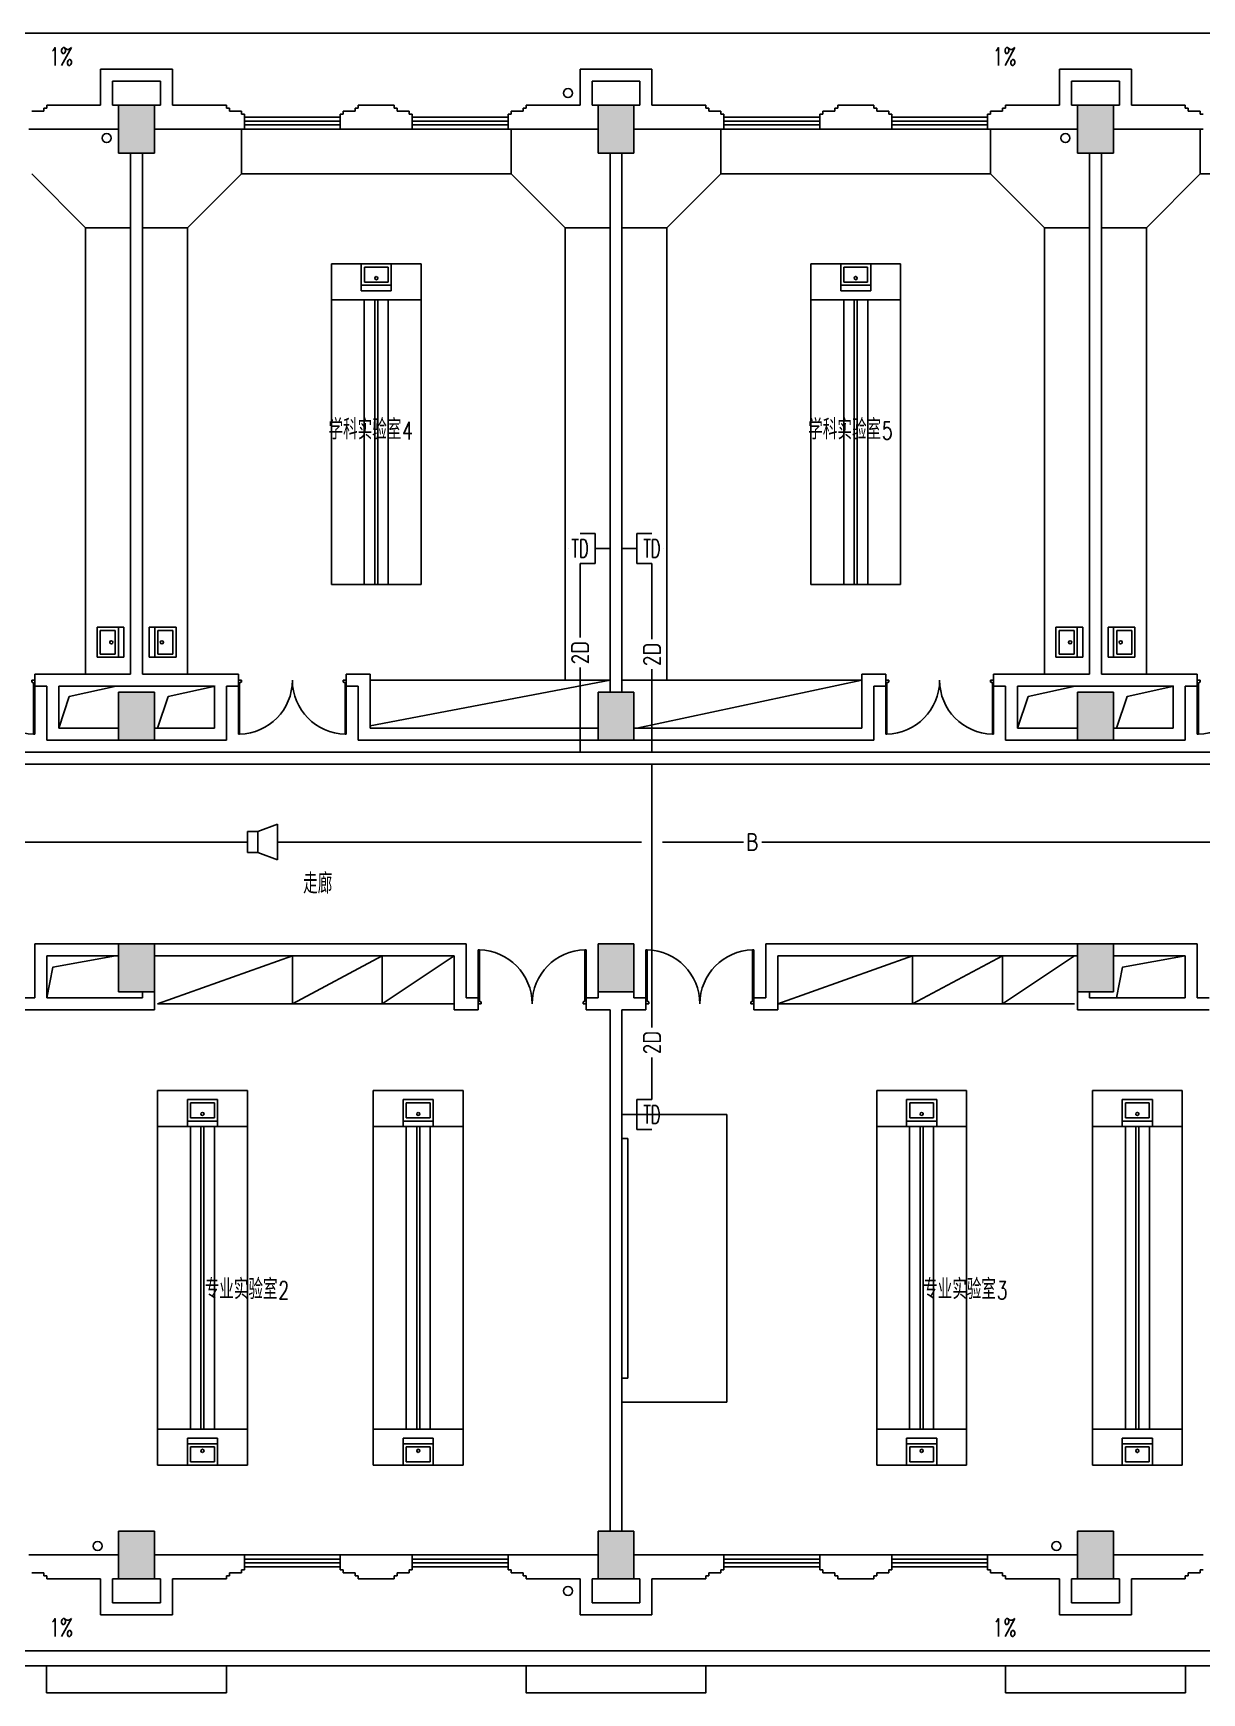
# Model space of a CAD drawing. Extents: x 190999 to 834799, y -200814 to 215286.
# Drawn here: x 361987 to 381487, y -68145 to -40444 of the extents above; entities that cross this region are included whole.
import ezdxf
from ezdxf.enums import TextEntityAlignment as Align

# ---------------------------------------------------------------- set-up
doc = ezdxf.new("R2010")
doc.units = 0
doc.header["$LTSCALE"] = 1000
doc.header["$MEASUREMENT"] = 0
for name, color, linetype in [('00-EQUIP', 3, 'Continuous'), ('00-SIG_TEXT', 7, 'Continuous'), ('00-WIRE-4', 6, 'Continuous'), ('A-墙线', 2, 'Continuous'), ('A-外包装修', 250, 'Continuous'), ('A-外窗', 145, 'Continuous'), ('A-家具', 250, 'Continuous'), ('A-门', 167, 'Continuous'), ('COLUMN', 2, 'Continuous'), ('PUB_HATCH', 250, 'Continuous'), ('PUB_TEXT', 7, 'Continuous'), ('屋面排水', 7, 'Continuous'), ('房间名称', 7, 'Continuous'), ('桥架', 1, 'Continuous'), ('洞口线', 177, 'Continuous'), ('雨水管', 3, 'Continuous'), ('雨水管口', 1, 'Continuous')]:
    doc.layers.add(name, color=color, linetype=linetype)
doc.styles.add('-GBCBIGGBENOR', font='GBENOR.shx', dxfattribs={"bigfont": 'GBCBIG.shx'})
doc.styles.add('_COMPLEX', font='COMPLEX.shx', dxfattribs={"width": 0.5})
doc.styles.add('_TCH_DIM', font='SIMPLEX', dxfattribs={"bigfont": 'GBCBIG'})
doc.styles.get("Standard").update_dxf_attribs({"font": 'simhei.ttf'})
doc.styles.add('zz-1', font='arial.ttf', dxfattribs={"width": 0.8})

# ---------------------------------------------------------------- blocks, each defined once
blk = doc.blocks.new('m1800')
at = {"layer": 'A-墙线'}
for p, q in [((-900, -100), (-900, 100)), ((900, -100), (900, 100))]:
    blk.add_line(p, q, dxfattribs=at)
at = {"layer": 'A-门'}
for p, q in [((-900, 900), (-900, 0)), ((-900, 900), (-880, 900)), ((-880, 900), (-880, 50)), ((880, 900), (880, 50)), ((900, 900), (880, 900)), ((900, 900), (900, 0)), ((-900, 50), (-870, 50)), ((-900, 0), (-850, 0)), ((-870, 50), (-870, 30)), ((-870, 30), (-850, 30)), ((-850, 30), (-850, 0)), ((850, 30), (850, 0)), ((870, 30), (850, 30)), ((900, 0), (850, 0)), ((870, 50), (870, 30)), ((900, 50), (870, 50))]:
    blk.add_line(p, q, dxfattribs=at)
for centre, start, end in [((-900, 0), 0, 88.7267), ((900, 0), 91.2733, 180)]:
    blk.add_arc(centre, 900, start, end, dxfattribs=at)
blk = doc.blocks.new('$plan$00001609')
at = {"linetype": 'Continuous'}
for p, q in [((0, -251), (0, 251)), ((0, 251), (450, 251)), ((93, -251), (93, 251)), ((146, -199), (146, 199)), ((146, 199), (397, 199)), ((397, 199), (397, -199)), ((450, 251), (450, -251)), ((0, -251), (450, -251)), ((146, -199), (397, -199))]:
    blk.add_line(p, q, dxfattribs=at)
blk.add_line((238, 2), (238, 0))
blk.add_arc((212, 0), 26, 4.716, 0, dxfattribs=at)
at = {"style": 'zz-1'}
for tag in ['YSIZE', 'XSIZE']:
    blk.add_attdef(tag, (0, 0), '', height=0.5, dxfattribs=at)
blk = doc.blocks.new('_LINKPT1')
at = {"color": 0}
blk.add_line((0, 0), (0, 0), dxfattribs=at)
blk = doc.blocks.new('IO37IMB6')
for p, q in [((-0.5, 0.499), (-0.5, 0.999)), ((0.5, 0.999), (0.5, 0.499)), ((0.5, 0.499), (-0.5, 0.499)), ((0, 0.5), (0, 0))]:
    blk.add_line(p, q)
at = {"xscale": 0.002, "yscale": 0.002, "zscale": 0.002}
for p in [(0, 1.384), (-0.5, 0.499), (0, 0), (0.5, 0.499)]:
    blk.add_blockref('_LINKPT1', p, dxfattribs=at)
at = {"style": '_COMPLEX', "width": 0.6, "flags": 8}
blk.add_attdef('$TEXT$', text='', height=0.6, dxfattribs=at).set_placement((0, 1), align=Align.MIDDLE_CENTER)
at = {"flags": 9}
blk.add_attdef('A', (0, 0), '', height=0.00002, dxfattribs=at)
blk = doc.blocks.new('OS28WV87')
for p, q in [((0.35, 0.35), (1, 0.6)), ((1, 0.6), (1, -0.6)), ((0, 0.35), (0, -0.35)), ((0, 0.35), (0.35, 0.35)), ((0.35, 0.35), (0.35, -0.35)), ((0.35, -0.35), (0, -0.35)), ((1, -0.6), (0.35, -0.35))]:
    blk.add_line(p, q)
at = {"xscale": 0.002, "yscale": 0.002, "zscale": 0.002}
for p in [(0, 0), (0.175, 0.35), (1, 0), (0.175, -0.35)]:
    blk.add_blockref('_LINKPT1', p, dxfattribs=at)
at = {"flags": 9}
blk.add_attdef('A', (0, 0), '', height=0.00002, dxfattribs=at)

msp = doc.modelspace()

# ---------------------------------------------------------------- hatches: boundary and pattern name
at = {"layer": 'PUB_HATCH'}
for points in [[(364011.6, -42444.4), (364011.6, -41644.4), (363411.6, -41644.4), (363411.6, -42444.4)], [(372011.6, -42444.4), (372011.6, -41644.4), (371411.6, -41644.4), (371411.6, -42444.4)], [(380011.6, -42444.4), (380011.6, -41644.4), (379411.6, -41644.4), (379411.6, -42444.4)], [(364011.6, -52244.4), (364011.6, -51444.4), (363411.6, -51444.4), (363411.6, -52244.4)], [(372011.6, -52244.4), (372011.6, -51444.4), (371411.6, -51444.4), (371411.6, -52244.4)], [(380011.6, -52244.4), (380011.6, -51444.4), (379411.6, -51444.4), (379411.6, -52244.4)], [(364011.6, -56444.4), (364011.6, -55644.4), (363411.6, -55644.4), (363411.6, -56444.4)], [(372011.6, -56444.4), (372011.6, -55644.4), (371411.6, -55644.4), (371411.6, -56444.4)], [(380011.6, -56444.4), (380011.6, -55644.4), (379411.6, -55644.4), (379411.6, -56444.4)], [(364011.6, -66244.4), (364011.6, -65444.4), (363411.6, -65444.4), (363411.6, -66244.4)], [(372011.6, -66244.4), (372011.6, -65444.4), (371411.6, -65444.4), (371411.6, -66244.4)], [(380011.6, -66244.4), (380011.6, -65444.4), (379411.6, -65444.4), (379411.6, -66244.4)]]:
    msp.add_hatch(color=256, dxfattribs=at).paths.add_polyline_path(points)

# ---------------------------------------------------------------- linework, layer by layer
at = {"layer": '00-WIRE-4'}
for p, q in [((371112.1, -49294.4), (371112.1, -50531.3)), ((372311.1, -49294.4), (372311.1, -50560.3)), ((371112.1, -51031.9), (371112.1, -52444.4)), ((372311.1, -51060.9), (372311.1, -52444.4)), ((372311.1, -57039.1), (372311.1, -52644.4)), ((365561.6, -53944.4), (360486.1, -53944.4)), ((372136.1, -53944.4), (366061.6, -53944.4)), ((373838.2, -53944.4), (372486.1, -53944.4)), ((382861.6, -53944.4), (374143.2, -53944.4)), ((372311.1, -58244.4), (372311.1, -57539.7))]:
    msp.add_line(p, q, dxfattribs=at)
at = {"layer": 'A-墙线'}
for p, q in [((363111.6, -41044.4), (364311.6, -41044.4)), ((363111.6, -41644.4), (363111.6, -41044.4)), ((363311.6, -41244.4), (364111.6, -41244.4)), ((363311.6, -41644.4), (363311.6, -41244.4)), ((364111.6, -41644.4), (364111.6, -41244.4)), ((364311.6, -41644.4), (364311.6, -41044.4)), ((371111.6, -41044.4), (372311.6, -41044.4)), ((371111.6, -41644.4), (371111.6, -41044.4)), ((371311.6, -41244.4), (372111.6, -41244.4)), ((371311.6, -41644.4), (371311.6, -41244.4)), ((372111.6, -41644.4), (372111.6, -41244.4)), ((372311.6, -41644.4), (372311.6, -41044.4)), ((379111.6, -41044.4), (380311.6, -41044.4)), ((379111.6, -41644.4), (379111.6, -41044.4)), ((379311.6, -41244.4), (380111.6, -41244.4)), ((379311.6, -41644.4), (379311.6, -41244.4)), ((380111.6, -41644.4), (380111.6, -41244.4)), ((380311.6, -41644.4), (380311.6, -41044.4)), ((362161.6, -41744.4), (361961.6, -41744.4)), ((362161.6, -41694.4), (362161.6, -41744.4)), ((362211.6, -41694.4), (362161.6, -41694.4)), ((362211.6, -41644.4), (363111.6, -41644.4)), ((362211.6, -41644.4), (362211.6, -41694.4)), ((363311.6, -41644.4), (363411.6, -41644.4)), ((364111.6, -41644.4), (364011.6, -41644.4)), ((365211.6, -41644.4), (364311.6, -41644.4)), ((365211.6, -41644.4), (365211.6, -41694.4)), ((365211.6, -41694.4), (365261.6, -41694.4)), ((365261.6, -41694.4), (365261.6, -41744.4)), ((365261.6, -41744.4), (365461.6, -41744.4)), ((365461.6, -41744.4), (365461.6, -41794.4)), ((365461.6, -41794.4), (365511.6, -41794.4)), ((365511.6, -41794.4), (365511.6, -42044.4)), ((367161.6, -41794.4), (367111.6, -41794.4)), ((367111.6, -41794.4), (367111.6, -42044.4)), ((367161.6, -41744.4), (367161.6, -41794.4)), ((367361.6, -41744.4), (367161.6, -41744.4)), ((367361.6, -41694.4), (367361.6, -41744.4)), ((367411.6, -41694.4), (367361.6, -41694.4)), ((368011.6, -41644.4), (367411.6, -41644.4)), ((367411.6, -41644.4), (367411.6, -41694.4)), ((368011.6, -41644.4), (368011.6, -41694.4)), ((368011.6, -41694.4), (368061.6, -41694.4)), ((368061.6, -41694.4), (368061.6, -41744.4)), ((368061.6, -41744.4), (368261.6, -41744.4)), ((368261.6, -41744.4), (368261.6, -41794.4)), ((368261.6, -41794.4), (368311.6, -41794.4)), ((368311.6, -41794.4), (368311.6, -42044.4)), ((369961.6, -41794.4), (369911.6, -41794.4)), ((369911.6, -41794.4), (369911.6, -42044.4)), ((369961.6, -41744.4), (369961.6, -41794.4)), ((370161.6, -41744.4), (369961.6, -41744.4)), ((370161.6, -41694.4), (370161.6, -41744.4)), ((370211.6, -41694.4), (370161.6, -41694.4)), ((371111.6, -41644.4), (370211.6, -41644.4)), ((370211.6, -41644.4), (370211.6, -41694.4)), ((371411.6, -41644.4), (371311.6, -41644.4)), ((372011.6, -41644.4), (372111.6, -41644.4)), ((372311.6, -41644.4), (373211.6, -41644.4)), ((373211.6, -41644.4), (373211.6, -41694.4)), ((373211.6, -41694.4), (373261.6, -41694.4)), ((373261.6, -41694.4), (373261.6, -41744.4)), ((373261.6, -41744.4), (373461.6, -41744.4)), ((373461.6, -41744.4), (373461.6, -41794.4)), ((373461.6, -41794.4), (373511.6, -41794.4)), ((373511.6, -41794.4), (373511.6, -42044.4)), ((375161.6, -41794.4), (375111.6, -41794.4)), ((375111.6, -41794.4), (375111.6, -42044.4)), ((375161.6, -41744.4), (375161.6, -41794.4)), ((375361.6, -41744.4), (375161.6, -41744.4)), ((375361.6, -41694.4), (375361.6, -41744.4)), ((375411.6, -41694.4), (375361.6, -41694.4)), ((375411.6, -41644.4), (376011.6, -41644.4)), ((375411.6, -41644.4), (375411.6, -41694.4)), ((376011.6, -41644.4), (376011.6, -41694.4)), ((376011.6, -41694.4), (376061.6, -41694.4)), ((376061.6, -41694.4), (376061.6, -41744.4)), ((376061.6, -41744.4), (376261.6, -41744.4)), ((376261.6, -41744.4), (376261.6, -41794.4)), ((376261.6, -41794.4), (376311.6, -41794.4)), ((376311.6, -41794.4), (376311.6, -42044.4)), ((377961.6, -41794.4), (377911.6, -41794.4)), ((377911.6, -41794.4), (377911.6, -42044.4)), ((377961.6, -41744.4), (377961.6, -41794.4)), ((378161.6, -41744.4), (377961.6, -41744.4)), ((378161.6, -41694.4), (378161.6, -41744.4)), ((378211.6, -41694.4), (378161.6, -41694.4)), ((378211.6, -41644.4), (379111.6, -41644.4)), ((378211.6, -41644.4), (378211.6, -41694.4)), ((379311.6, -41644.4), (379411.6, -41644.4)), ((380111.6, -41644.4), (380011.6, -41644.4)), ((381211.6, -41644.4), (380311.6, -41644.4)), ((381211.6, -41644.4), (381211.6, -41694.4)), ((381211.6, -41694.4), (381261.6, -41694.4)), ((381261.6, -41694.4), (381261.6, -41744.4)), ((381261.6, -41744.4), (381461.6, -41744.4)), ((381461.6, -41744.4), (381461.6, -41794.4)), ((381461.6, -41794.4), (381511.6, -41794.4)), ((361911.6, -42044.4), (363411.6, -42044.4)), ((365511.6, -42044.4), (364011.6, -42044.4)), ((368311.6, -42044.4), (367111.6, -42044.4)), ((371411.6, -42044.4), (369911.6, -42044.4)), ((372011.6, -42044.4), (373511.6, -42044.4)), ((375111.6, -42044.4), (376311.6, -42044.4)), ((377911.6, -42044.4), (379411.6, -42044.4)), ((381511.6, -42044.4), (380011.6, -42044.4)), ((363611.6, -51144.4), (363611.6, -42444.4)), ((363811.6, -51144.4), (363811.6, -42444.4)), ((371611.6, -51444.4), (371611.6, -42444.4)), ((371811.6, -51444.4), (371811.6, -42444.4)), ((379611.6, -51144.4), (379611.6, -42444.4)), ((379811.6, -51144.4), (379811.6, -42444.4)), ((363611.6, -51144.4), (362011.6, -51144.4)), ((363811.6, -51144.4), (365411.6, -51144.4)), ((367211.6, -51144.4), (367611.6, -51144.4)), ((367611.6, -51144.4), (367611.6, -52044.4)), ((376211.6, -51144.4), (375811.6, -51144.4)), ((375811.6, -51144.4), (375811.6, -52044.4)), ((379611.6, -51144.4), (378011.6, -51144.4)), ((379811.6, -51144.4), (381411.6, -51144.4)), ((362211.6, -51344.4), (362011.6, -51344.4)), ((362211.6, -51344.4), (362211.6, -52244.4)), ((365011.6, -51344.4), (362411.6, -51344.4)), ((362411.6, -51344.4), (362411.6, -52044.4)), ((365011.6, -51344.4), (365011.6, -52044.4)), ((365211.6, -51344.4), (365411.6, -51344.4)), ((365211.6, -51344.4), (365211.6, -52244.4)), ((367211.6, -51344.4), (367411.6, -51344.4)), ((367411.6, -51344.4), (367411.6, -52244.4)), ((376211.6, -51344.4), (376011.6, -51344.4)), ((376011.6, -51344.4), (376011.6, -52244.4)), ((378211.6, -51344.4), (378011.6, -51344.4)), ((378211.6, -51344.4), (378211.6, -52244.4)), ((378411.6, -51344.4), (381011.6, -51344.4)), ((378411.6, -51344.4), (378411.6, -52044.4)), ((381011.6, -51344.4), (381011.6, -52044.4)), ((381211.6, -51344.4), (381411.6, -51344.4)), ((381211.6, -51344.4), (381211.6, -52244.4)), ((363411.6, -52044.4), (362411.6, -52044.4)), ((364011.6, -52044.4), (365011.6, -52044.4)), ((371411.6, -52044.4), (367611.6, -52044.4)), ((372011.6, -52044.4), (375811.6, -52044.4)), ((379411.6, -52044.4), (378411.6, -52044.4)), ((380011.6, -52044.4), (381011.6, -52044.4)), ((363411.6, -52244.4), (362211.6, -52244.4)), ((364011.6, -52244.4), (365211.6, -52244.4)), ((371411.6, -52244.4), (367411.6, -52244.4)), ((372011.6, -52244.4), (376011.6, -52244.4)), ((379411.6, -52244.4), (378211.6, -52244.4)), ((380011.6, -52244.4), (381211.6, -52244.4)), ((362011.6, -56544.4), (362011.6, -55644.4)), ((363411.6, -55644.4), (362011.6, -55644.4)), ((364011.6, -55644.4), (369211.6, -55644.4)), ((369211.6, -56544.4), (369211.6, -55644.4)), ((379411.6, -55644.4), (374211.6, -55644.4)), ((374211.6, -56544.4), (374211.6, -55644.4)), ((380011.6, -55644.4), (381411.6, -55644.4)), ((381411.6, -56544.4), (381411.6, -55644.4)), ((362211.6, -56544.4), (362211.6, -55844.4)), ((363411.6, -55844.4), (362211.6, -55844.4)), ((364011.6, -55844.4), (369011.6, -55844.4)), ((369011.6, -56744.4), (369011.6, -55844.4)), ((379411.6, -55844.4), (374411.6, -55844.4)), ((374411.6, -56744.4), (374411.6, -55844.4)), ((380011.6, -55844.4), (381211.6, -55844.4)), ((381211.6, -56544.4), (381211.6, -55844.4)), ((363811.6, -56544.4), (363811.6, -56444.4)), ((364011.6, -56744.4), (364011.6, -56444.4)), ((371411.6, -56444.4), (371411.6, -56544.4)), ((372011.6, -56444.4), (372011.6, -56544.4)), ((379411.6, -56744.4), (379411.6, -56444.4)), ((379611.6, -56544.4), (379611.6, -56444.4)), ((361811.6, -56544.4), (362011.6, -56544.4)), ((361811.6, -56744.4), (364011.6, -56744.4)), ((362211.6, -56544.4), (363811.6, -56544.4)), ((369411.6, -56744.4), (369011.6, -56744.4)), ((369411.6, -56544.4), (369211.6, -56544.4)), ((371411.6, -56544.4), (371211.6, -56544.4)), ((371211.6, -56744.4), (371611.6, -56744.4)), ((371611.6, -65444.4), (371611.6, -56744.4)), ((371811.6, -65444.4), (371811.6, -56744.4)), ((372211.6, -56744.4), (371811.6, -56744.4)), ((372011.6, -56544.4), (372211.6, -56544.4)), ((374011.6, -56544.4), (374211.6, -56544.4)), ((374011.6, -56744.4), (374411.6, -56744.4)), ((381611.6, -56744.4), (379411.6, -56744.4)), ((381211.6, -56544.4), (379611.6, -56544.4)), ((381611.6, -56544.4), (381411.6, -56544.4)), ((361911.6, -65844.4), (363411.6, -65844.4)), ((365511.6, -65844.4), (364011.6, -65844.4)), ((365511.6, -66094.4), (365511.6, -65844.4)), ((368311.6, -65844.4), (367111.6, -65844.4)), ((367111.6, -66094.4), (367111.6, -65844.4)), ((368311.6, -66094.4), (368311.6, -65844.4)), ((371411.6, -65844.4), (369911.6, -65844.4)), ((369911.6, -66094.4), (369911.6, -65844.4)), ((372011.6, -65844.4), (373511.6, -65844.4)), ((373511.6, -66094.4), (373511.6, -65844.4)), ((375111.6, -65844.4), (376311.6, -65844.4)), ((375111.6, -66094.4), (375111.6, -65844.4)), ((376311.6, -66094.4), (376311.6, -65844.4)), ((377911.6, -65844.4), (379411.6, -65844.4)), ((377911.6, -66094.4), (377911.6, -65844.4)), ((381511.6, -65844.4), (380011.6, -65844.4)), ((362161.6, -66144.4), (361961.6, -66144.4)), ((362161.6, -66194.4), (362161.6, -66144.4)), ((362211.6, -66194.4), (362161.6, -66194.4)), ((362211.6, -66244.4), (362211.6, -66194.4)), ((365211.6, -66244.4), (365211.6, -66194.4)), ((365211.6, -66194.4), (365261.6, -66194.4)), ((365261.6, -66194.4), (365261.6, -66144.4)), ((365261.6, -66144.4), (365461.6, -66144.4)), ((365461.6, -66094.4), (365511.6, -66094.4)), ((365461.6, -66144.4), (365461.6, -66094.4)), ((367161.6, -66094.4), (367111.6, -66094.4)), ((367161.6, -66144.4), (367161.6, -66094.4)), ((367361.6, -66144.4), (367161.6, -66144.4)), ((367361.6, -66194.4), (367361.6, -66144.4)), ((367411.6, -66194.4), (367361.6, -66194.4)), ((367411.6, -66244.4), (367411.6, -66194.4)), ((368011.6, -66244.4), (368011.6, -66194.4)), ((368011.6, -66194.4), (368061.6, -66194.4)), ((368061.6, -66194.4), (368061.6, -66144.4)), ((368061.6, -66144.4), (368261.6, -66144.4)), ((368261.6, -66094.4), (368311.6, -66094.4)), ((368261.6, -66144.4), (368261.6, -66094.4)), ((369961.6, -66094.4), (369911.6, -66094.4)), ((369961.6, -66144.4), (369961.6, -66094.4)), ((370161.6, -66144.4), (369961.6, -66144.4)), ((370161.6, -66194.4), (370161.6, -66144.4)), ((370211.6, -66194.4), (370161.6, -66194.4)), ((370211.6, -66244.4), (370211.6, -66194.4)), ((373211.6, -66244.4), (373211.6, -66194.4)), ((373211.6, -66194.4), (373261.6, -66194.4)), ((373261.6, -66194.4), (373261.6, -66144.4)), ((373261.6, -66144.4), (373461.6, -66144.4)), ((373461.6, -66094.4), (373511.6, -66094.4)), ((373461.6, -66144.4), (373461.6, -66094.4)), ((375161.6, -66094.4), (375111.6, -66094.4)), ((375161.6, -66144.4), (375161.6, -66094.4)), ((375361.6, -66144.4), (375161.6, -66144.4)), ((375361.6, -66194.4), (375361.6, -66144.4)), ((375411.6, -66194.4), (375361.6, -66194.4)), ((375411.6, -66244.4), (375411.6, -66194.4)), ((376011.6, -66244.4), (376011.6, -66194.4)), ((376011.6, -66194.4), (376061.6, -66194.4)), ((376061.6, -66194.4), (376061.6, -66144.4)), ((376061.6, -66144.4), (376261.6, -66144.4)), ((376261.6, -66094.4), (376311.6, -66094.4)), ((376261.6, -66144.4), (376261.6, -66094.4)), ((377961.6, -66094.4), (377911.6, -66094.4)), ((377961.6, -66144.4), (377961.6, -66094.4)), ((378161.6, -66144.4), (377961.6, -66144.4)), ((378161.6, -66194.4), (378161.6, -66144.4)), ((378211.6, -66194.4), (378161.6, -66194.4)), ((378211.6, -66244.4), (378211.6, -66194.4)), ((381211.6, -66244.4), (381211.6, -66194.4)), ((381211.6, -66194.4), (381261.6, -66194.4)), ((381261.6, -66194.4), (381261.6, -66144.4)), ((381261.6, -66144.4), (381461.6, -66144.4)), ((381461.6, -66094.4), (381511.6, -66094.4)), ((381461.6, -66144.4), (381461.6, -66094.4)), ((362211.6, -66244.4), (363111.6, -66244.4)), ((363111.6, -66244.4), (363111.6, -66844.4)), ((363311.6, -66244.4), (363311.6, -66644.4)), ((363311.6, -66244.4), (363411.6, -66244.4)), ((364111.6, -66244.4), (364011.6, -66244.4)), ((364111.6, -66244.4), (364111.6, -66644.4)), ((365211.6, -66244.4), (364311.6, -66244.4)), ((364311.6, -66244.4), (364311.6, -66844.4)), ((368011.6, -66244.4), (367411.6, -66244.4)), ((371111.6, -66244.4), (370211.6, -66244.4)), ((371111.6, -66244.4), (371111.6, -66844.4)), ((371411.6, -66244.4), (371311.6, -66244.4)), ((371311.6, -66244.4), (371311.6, -66644.4)), ((372011.6, -66244.4), (372111.6, -66244.4)), ((372111.6, -66244.4), (372111.6, -66644.4)), ((372311.6, -66244.4), (372311.6, -66844.4)), ((372311.6, -66244.4), (373211.6, -66244.4)), ((375411.6, -66244.4), (376011.6, -66244.4)), ((378211.6, -66244.4), (379111.6, -66244.4)), ((379111.6, -66244.4), (379111.6, -66844.4)), ((379311.6, -66244.4), (379311.6, -66644.4)), ((379311.6, -66244.4), (379411.6, -66244.4)), ((380111.6, -66244.4), (380011.6, -66244.4)), ((380111.6, -66244.4), (380111.6, -66644.4)), ((381211.6, -66244.4), (380311.6, -66244.4)), ((380311.6, -66244.4), (380311.6, -66844.4)), ((363311.6, -66644.4), (364111.6, -66644.4)), ((371311.6, -66644.4), (372111.6, -66644.4)), ((379311.6, -66644.4), (380111.6, -66644.4)), ((363111.6, -66844.4), (364311.6, -66844.4)), ((371111.6, -66844.4), (372311.6, -66844.4)), ((379111.6, -66844.4), (380311.6, -66844.4))]:
    msp.add_line(p, q, dxfattribs=at)
at = {"layer": 'A-外包装修'}
for p, q in [((337861.6, -40444.2), (403711.6, -40444.2)), ((337861.6, -67444.6), (402011.6, -67444.6)), ((337611.6, -67694.6), (402261.6, -67694.6))]:
    msp.add_line(p, q, dxfattribs=at)
for points in [[(365212, -67694.6), (365212, -68144.7), (362211.3, -68144.7), (362211.3, -67694.6)], [(373212, -67694.6), (373212, -68144.7), (370211.3, -68144.7), (370211.3, -67694.6)], [(381212, -67694.6), (381212, -68144.7), (378211.3, -68144.7), (378211.3, -67694.6)]]:
    msp.add_lwpolyline(points, dxfattribs=at)
at = {"layer": 'A-外窗'}
for p, q in [((365511.6, -41844.4), (367111.6, -41844.4)), ((365511.6, -41914.4), (367111.6, -41914.4)), ((365511.6, -41974.4), (367111.6, -41974.4)), ((365511.6, -42044.4), (367111.6, -42044.4)), ((369911.6, -41844.4), (368311.6, -41844.4)), ((369911.6, -41914.4), (368311.6, -41914.4)), ((369911.6, -41974.4), (368311.6, -41974.4)), ((369911.6, -42044.4), (368311.6, -42044.4)), ((373511.6, -41844.4), (375111.6, -41844.4)), ((373511.6, -41914.4), (375111.6, -41914.4)), ((373511.6, -41974.4), (375111.6, -41974.4)), ((373511.6, -42044.4), (375111.6, -42044.4)), ((377911.6, -41844.4), (376311.6, -41844.4)), ((377911.6, -41914.4), (376311.6, -41914.4)), ((377911.6, -41974.4), (376311.6, -41974.4)), ((377911.6, -42044.4), (376311.6, -42044.4)), ((365511.6, -65844.4), (367111.6, -65844.4)), ((365511.6, -65914.4), (367111.6, -65914.4)), ((369911.6, -65844.4), (368311.6, -65844.4)), ((369911.6, -65914.4), (368311.6, -65914.4)), ((373511.6, -65844.4), (375111.6, -65844.4)), ((373511.6, -65914.4), (375111.6, -65914.4)), ((377911.6, -65844.4), (376311.6, -65844.4)), ((377911.6, -65914.4), (376311.6, -65914.4)), ((365511.6, -65974.4), (367111.6, -65974.4)), ((365511.6, -66044.4), (367111.6, -66044.4)), ((369911.6, -65974.4), (368311.6, -65974.4)), ((369911.6, -66044.4), (368311.6, -66044.4)), ((373511.6, -65974.4), (375111.6, -65974.4)), ((373511.6, -66044.4), (375111.6, -66044.4)), ((377911.6, -65974.4), (376311.6, -65974.4)), ((377911.6, -66044.4), (376311.6, -66044.4))]:
    msp.add_line(p, q, dxfattribs=at)
at = {"layer": 'A-家具'}
for p, q in [((365461.6, -42794.4), (365461.6, -42044.4)), ((369961.6, -42794.4), (369961.6, -42044.4)), ((373461.6, -42794.4), (373461.6, -42044.4)), ((377961.6, -42794.4), (377961.6, -42044.4)), ((381461.6, -42794.4), (381461.6, -42044.4)), ((361961.6, -42794.4), (362861.6, -43694.4)), ((365461.6, -42794.4), (364561.6, -43694.4)), ((369961.6, -42794.4), (365461.6, -42794.4)), ((369961.6, -42794.4), (370861.6, -43694.4)), ((373461.6, -42794.4), (372561.6, -43694.4)), ((377961.6, -42794.4), (373461.6, -42794.4)), ((377961.6, -42794.4), (378861.6, -43694.4)), ((381461.6, -42794.4), (380561.6, -43694.4)), ((385961.6, -42794.4), (381461.6, -42794.4)), ((362861.6, -51144.4), (362861.6, -43694.4)), ((362861.6, -43694.4), (363611.6, -43694.4)), ((364561.6, -43694.4), (363811.6, -43694.4)), ((364561.6, -51144.4), (364561.6, -43694.4)), ((370861.6, -51244.4), (370861.6, -43694.4)), ((370861.6, -43694.4), (371611.6, -43694.4)), ((372561.6, -43694.4), (371811.6, -43694.4)), ((372561.6, -51244.4), (372561.6, -43694.4)), ((378861.6, -51144.4), (378861.6, -43694.4)), ((378861.6, -43694.4), (379611.6, -43694.4)), ((380561.6, -43694.4), (379811.6, -43694.4)), ((380561.6, -51144.4), (380561.6, -43694.4)), ((366961.6, -49644.4), (366961.6, -44294.4)), ((366961.6, -44294.4), (368461.6, -44294.4)), ((368461.6, -49644.4), (368461.6, -44294.4)), ((374961.6, -49644.4), (374961.6, -44294.4)), ((374961.6, -44294.4), (376461.6, -44294.4)), ((376461.6, -49644.4), (376461.6, -44294.4)), ((366961.6, -44894.4), (368461.6, -44894.4)), ((367511.6, -49644.4), (367511.6, -44894.4)), ((367686.6, -49644.4), (367686.6, -44894.4)), ((367736.6, -49644.4), (367736.6, -44894.4)), ((367911.6, -49644.4), (367911.6, -44894.4)), ((374961.6, -44894.4), (376461.6, -44894.4)), ((375511.6, -49644.4), (375511.6, -44894.4)), ((375686.6, -49644.4), (375686.6, -44894.4)), ((375736.6, -49644.4), (375736.6, -44894.4)), ((375911.6, -49644.4), (375911.6, -44894.4)), ((368461.6, -49644.4), (366961.6, -49644.4)), ((376461.6, -49644.4), (374961.6, -49644.4)), ((367611.6, -51244.4), (371611.6, -51244.4)), ((367611.6, -52006.3), (371611.6, -51244.4)), ((371811.6, -51244.4), (375811.6, -51244.4)), ((372061.6, -52044.4), (375811.6, -51244.4)), ((364061.6, -56644.4), (366311.6, -55844.4)), ((366311.6, -56644.4), (366311.6, -55844.4)), ((366311.6, -56644.4), (367811.6, -55844.4)), ((367811.6, -56644.4), (367811.6, -55844.4)), ((367811.6, -56644.4), (369011.6, -55844.4)), ((374411.6, -56644.4), (376661.6, -55844.4)), ((376661.6, -56644.4), (376661.6, -55844.4)), ((376661.6, -56644.4), (378161.6, -55844.4)), ((378161.6, -56644.4), (378161.6, -55844.4)), ((378161.6, -56644.4), (379361.6, -55844.4)), ((369011.6, -56644.4), (364061.6, -56644.4)), ((379361.6, -56644.4), (374411.6, -56644.4)), ((364061.6, -58094.4), (364061.6, -64344.4)), ((364061.6, -58094.4), (365561.6, -58094.4)), ((365561.6, -58094.4), (365561.6, -64344.4)), ((367661.6, -58094.4), (367661.6, -64344.4)), ((367661.6, -58094.4), (369161.6, -58094.4)), ((369161.6, -58094.4), (369161.6, -64344.4)), ((376061.6, -58094.4), (376061.6, -64344.4)), ((376061.6, -58094.4), (377561.6, -58094.4)), ((377561.6, -58094.4), (377561.6, -64344.4)), ((379661.6, -58094.4), (379661.6, -64344.4)), ((379661.6, -58094.4), (381161.6, -58094.4)), ((381161.6, -58094.4), (381161.6, -64344.4)), ((364061.6, -58694.4), (365561.6, -58694.4)), ((364611.6, -58694.4), (364611.6, -63744.4)), ((364786.6, -58694.4), (364786.6, -63744.4)), ((364836.6, -58694.4), (364836.6, -63744.4)), ((365011.6, -58694.4), (365011.6, -63744.4)), ((367661.6, -58694.4), (369161.6, -58694.4)), ((368211.6, -58694.4), (368211.6, -63744.4)), ((368386.6, -58694.4), (368386.6, -63744.4)), ((368436.6, -58694.4), (368436.6, -63744.4)), ((368611.6, -58694.4), (368611.6, -63744.4)), ((371811.6, -58494.4), (373561.6, -58494.4)), ((373561.6, -58494.4), (373561.6, -63294.4)), ((376061.6, -58694.4), (377561.6, -58694.4)), ((376611.6, -58694.4), (376611.6, -63744.4)), ((376786.6, -58694.4), (376786.6, -63744.4)), ((376836.6, -58694.4), (376836.6, -63744.4)), ((377011.6, -58694.4), (377011.6, -63744.4)), ((379661.6, -58694.4), (381161.6, -58694.4)), ((380211.6, -58694.4), (380211.6, -63744.4)), ((380386.6, -58694.4), (380386.6, -63744.4)), ((380436.6, -58694.4), (380436.6, -63744.4)), ((380611.6, -58694.4), (380611.6, -63744.4)), ((371811.6, -58894.4), (371911.6, -58894.4)), ((371911.6, -58894.4), (371911.6, -62894.4)), ((371811.6, -62894.4), (371911.6, -62894.4)), ((371811.6, -63294.4), (373561.6, -63294.4)), ((364061.6, -63744.4), (365561.6, -63744.4)), ((367661.6, -63744.4), (369161.6, -63744.4)), ((376061.6, -63744.4), (377561.6, -63744.4)), ((379661.6, -63744.4), (381161.6, -63744.4)), ((364061.6, -64344.4), (365561.6, -64344.4)), ((367661.6, -64344.4), (369161.6, -64344.4)), ((376061.6, -64344.4), (377561.6, -64344.4)), ((379661.6, -64344.4), (381161.6, -64344.4))]:
    msp.add_line(p, q, dxfattribs=at)
at = {"layer": 'COLUMN'}
for p, q in [((364011.6, -41644.4), (363411.6, -41644.4)), ((363411.6, -41644.4), (363411.6, -42444.4)), ((364011.6, -42444.4), (364011.6, -41644.4)), ((372011.6, -41644.4), (371411.6, -41644.4)), ((371411.6, -41644.4), (371411.6, -42444.4)), ((372011.6, -42444.4), (372011.6, -41644.4)), ((380011.6, -41644.4), (379411.6, -41644.4)), ((379411.6, -41644.4), (379411.6, -42444.4)), ((380011.6, -42444.4), (380011.6, -41644.4)), ((363411.6, -42444.4), (364011.6, -42444.4)), ((371411.6, -42444.4), (372011.6, -42444.4)), ((379411.6, -42444.4), (380011.6, -42444.4)), ((364011.6, -51444.4), (363411.6, -51444.4)), ((363411.6, -51444.4), (363411.6, -52244.4)), ((364011.6, -52244.4), (364011.6, -51444.4)), ((372011.6, -51444.4), (371411.6, -51444.4)), ((371411.6, -51444.4), (371411.6, -52244.4)), ((372011.6, -52244.4), (372011.6, -51444.4)), ((380011.6, -51444.4), (379411.6, -51444.4)), ((379411.6, -51444.4), (379411.6, -52244.4)), ((380011.6, -52244.4), (380011.6, -51444.4)), ((363411.6, -52244.4), (364011.6, -52244.4)), ((371411.6, -52244.4), (372011.6, -52244.4)), ((379411.6, -52244.4), (380011.6, -52244.4)), ((364011.6, -55644.4), (363411.6, -55644.4)), ((363411.6, -55644.4), (363411.6, -56444.4)), ((364011.6, -56444.4), (364011.6, -55644.4)), ((372011.6, -55644.4), (371411.6, -55644.4)), ((371411.6, -55644.4), (371411.6, -56444.4)), ((372011.6, -56444.4), (372011.6, -55644.4)), ((380011.6, -55644.4), (379411.6, -55644.4)), ((379411.6, -55644.4), (379411.6, -56444.4)), ((380011.6, -56444.4), (380011.6, -55644.4)), ((363411.6, -56444.4), (364011.6, -56444.4)), ((371411.6, -56444.4), (372011.6, -56444.4)), ((379411.6, -56444.4), (380011.6, -56444.4)), ((364011.6, -65444.4), (363411.6, -65444.4)), ((363411.6, -65444.4), (363411.6, -66244.4)), ((364011.6, -66244.4), (364011.6, -65444.4)), ((372011.6, -65444.4), (371411.6, -65444.4)), ((371411.6, -65444.4), (371411.6, -66244.4)), ((372011.6, -66244.4), (372011.6, -65444.4)), ((380011.6, -65444.4), (379411.6, -65444.4)), ((379411.6, -65444.4), (379411.6, -66244.4)), ((380011.6, -66244.4), (380011.6, -65444.4)), ((363411.6, -66244.4), (364011.6, -66244.4)), ((371411.6, -66244.4), (372011.6, -66244.4)), ((379411.6, -66244.4), (380011.6, -66244.4))]:
    msp.add_line(p, q, dxfattribs=at)
at = {"layer": '屋面排水'}
for points in [[(362803.9, -40834.2, 0, 0, 0), (364196.2, -40834.2, 80, 0, 0), (364496.2, -40834.2, 0, 0, 0)], [(377786.4, -40834.2, 0, 0, 0), (376394, -40834.2, 80, 0, 0), (376094, -40834.2, 0, 0, 0)], [(362803.9, -67054.6, 0, 0, 0), (364196.2, -67054.6, 80, 0, 0), (364496.2, -67054.6, 0, 0, 0)], [(377786.4, -67054.6, 0, 0, 0), (376394, -67054.6, 80, 0, 0), (376094, -67054.6, 0, 0, 0)]]:
    msp.add_lwpolyline(points, format="xyseb", dxfattribs=at)
at = {"layer": '桥架'}
for p, q in [((335111.6, -52444.4), (402711.6, -52444.4)), ((330011.6, -52644.4), (402711.6, -52644.4))]:
    msp.add_line(p, q, dxfattribs=at)
at = {"layer": '洞口线', "ltscale": 2}
for points in [[(362411.6, -52044.4), (362589.5, -51517.9), (363372.7, -51344.4)], [(364061.6, -52044.4), (364239.5, -51517.9), (365022.7, -51344.4)], [(378411.6, -52044.4), (378589.5, -51517.9), (379372.7, -51344.4)], [(380061.6, -52044.4), (380239.5, -51517.9), (381022.7, -51344.4)], [(362211.6, -56544.4), (362314.4, -56031.6), (363361.6, -55844.4)], [(380061.6, -56544.4), (380164.4, -56031.6), (381211.6, -55844.4)]]:
    msp.add_lwpolyline(points, dxfattribs=at)
at = {"layer": '雨水管'}
for centre in [(363211.6, -42194.4), (379211.6, -42194.4), (363061.6, -65694.4), (379061.6, -65694.4)]:
    msp.add_circle(centre, 75, dxfattribs=at)
at = {"layer": '雨水管口'}
for centre in [(370911.6, -41444.4), (370911.6, -66444.4)]:
    msp.add_circle(centre, 75, dxfattribs=at)

# ---------------------------------------------------------------- block references
at = {"layer": '00-EQUIP'}
ref = msp.add_blockref('IO37IMB6', (371611.6, -49044.4), dxfattribs=dict(at, xscale=-500, yscale=500, zscale=500, rotation=90))
ref.add_attrib('$TEXT$', 'TD', dxfattribs={"layer": '0', "height": 300, "style": '_COMPLEX', "width": 0.6, "flags": 8}).set_placement((371111.6, -49044.4), align=Align.MIDDLE_CENTER)
ref = msp.add_blockref('IO37IMB6', (371811.6, -49044.4), dxfattribs=dict(at, xscale=500, yscale=500, zscale=500, rotation=270))
ref.add_attrib('$TEXT$', 'TD', dxfattribs={"layer": '0', "height": 300, "style": '_COMPLEX', "width": 0.6, "flags": 8}).set_placement((372311.6, -49044.4), align=Align.MIDDLE_CENTER)
at = {"layer": '00-EQUIP', "xscale": 500, "yscale": 500, "zscale": 500}
msp.add_blockref('OS28WV87', (365561.6, -53944.4), dxfattribs=at)
at = {"layer": '00-EQUIP'}
ref = msp.add_blockref('IO37IMB6', (371811.6, -58494.4), dxfattribs=dict(at, xscale=500, yscale=500, zscale=500, rotation=270))
ref.add_attrib('$TEXT$', 'TD', dxfattribs={"layer": '0', "height": 300, "style": '_COMPLEX', "width": 0.6, "flags": 8}).set_placement((372311.6, -58494.4), align=Align.MIDDLE_CENTER)
at = {"layer": 'A-家具'}
for p, rotation in [((367711.6, -44744.4), 90.00000000000001), ((375711.6, -44744.4), 90.00000000000001), ((363501.4, -50610.7), 180), ((379501.4, -50610.7), 180), ((364811.6, -58694.4), 90), ((368411.6, -58694.4), 90), ((376811.6, -58694.4), 90), ((380411.6, -58694.4), 90)]:
    msp.add_blockref('$plan$00001609', p, dxfattribs=dict(at, rotation=rotation))
at = {"layer": 'A-家具', "yscale": -1}
for p in [(363921.9, -50610.7), (379921.9, -50610.7)]:
    msp.add_blockref('$plan$00001609', p, dxfattribs=at)
at = {"layer": 'A-家具', "yscale": -1, "rotation": 270}
for p in [(364811.6, -63894.4), (368411.6, -63894.4), (376811.6, -63894.4), (380411.6, -63894.4)]:
    msp.add_blockref('$plan$00001609', p, dxfattribs=at)
at = {"layer": 'A-门', "rotation": 180}
for p in [(361111.6, -51244.4), (377111.6, -51244.4)]:
    msp.add_blockref('m1800', p, dxfattribs=at)
at = {"layer": 'A-门', "xscale": -1, "rotation": 180}
for p in [(366311.6, -51244.4), (382311.6, -51244.4)]:
    msp.add_blockref('m1800', p, dxfattribs=at)
at = {"layer": 'A-门', "xscale": -1}
msp.add_blockref('m1800', (370311.6, -56644.4), dxfattribs=at)
at = {"layer": 'A-门'}
msp.add_blockref('m1800', (373111.6, -56644.4), dxfattribs=at)

# ---------------------------------------------------------------- texts
at = {"layer": '00-SIG_TEXT', "style": '-GBCBIGGBENOR'}
for p in [(371112.1, -50781.6), (372311.1, -50810.6), (372311.1, -57289.4)]:
    msp.add_text('2D', height=300, rotation=90, dxfattribs=at).set_placement(p, align=Align.MIDDLE_CENTER)
msp.add_text('B', height=300, dxfattribs=at).set_placement((373990.7, -53944.4), align=Align.MIDDLE_CENTER)
at = {"layer": 'PUB_TEXT', "style": '_TCH_DIM', "width": 0.705882}
for p in [(362254.1, -40983), (377996.2, -40983), (362254.1, -67203.3), (377996.2, -67203.3)]:
    msp.add_text('1%', height=297.5, dxfattribs=at).set_placement(p)
at = {"layer": '房间名称', "style": '_TCH_DIM'}
for s, p in [('学科实验室', (366915, -47226.1)), ('学科实验室', (374920, -47226.1)), ('走廊', (366491.6, -54805)), ('专业实验室', (364848.3, -61576.1)), ('专业实验室', (376836, -61576.1))]:
    msp.add_text(s, height=337.59, dxfattribs=at).set_placement(p)
at = {"layer": '房间名称', "style": '_TCH_DIM', "width": 0.705882}
for s, p in [('4', (368143.7, -47226.1)), ('5', (376148.7, -47226.1)), ('2', (366077, -61576.1)), ('3', (378064.8, -61576.1))]:
    msp.add_text(s, height=297.5, dxfattribs=at).set_placement(p)

doc.saveas('drawing.dxf')
